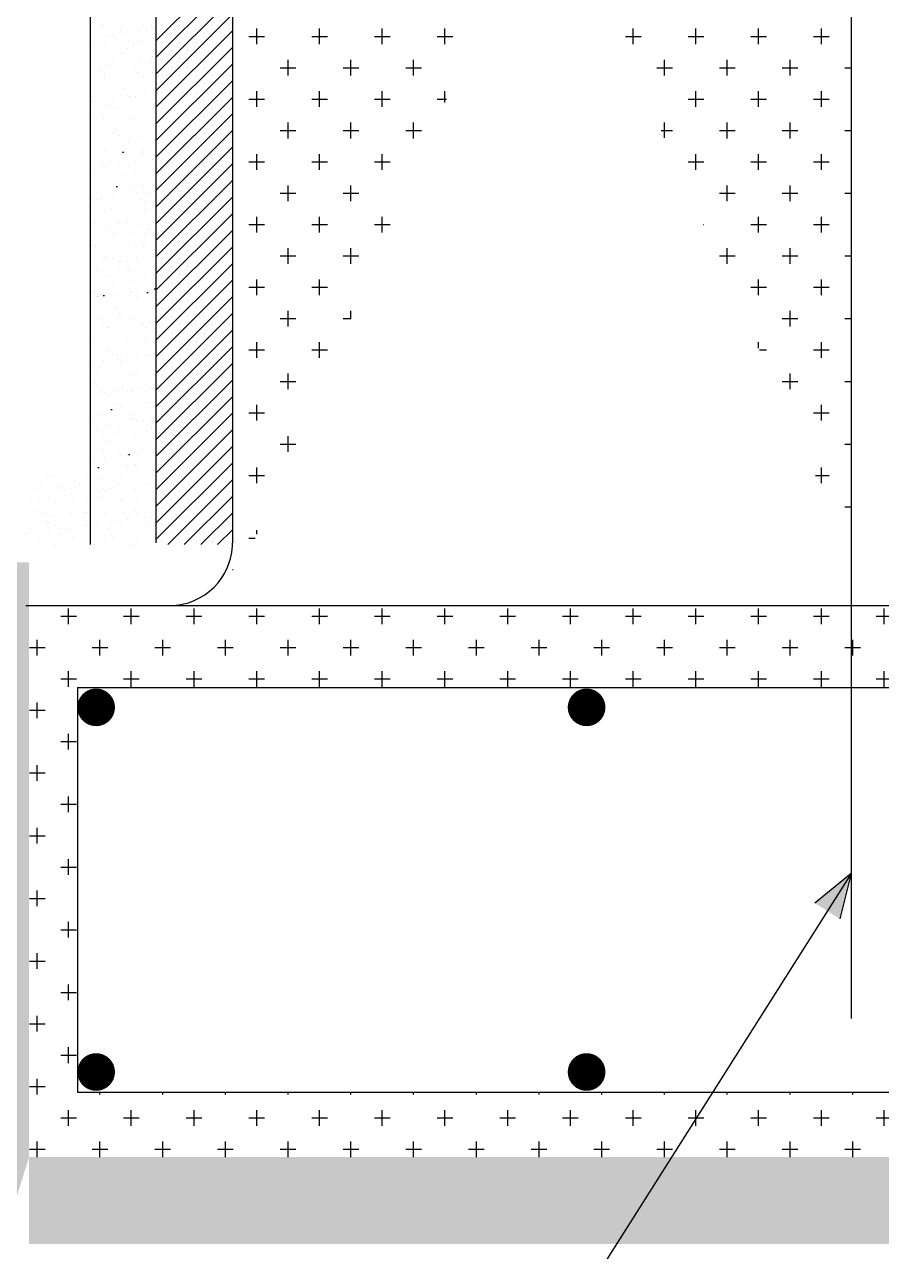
# Model space of a CAD drawing. Header units: millimetres. Extents: x -1928 to 11205, y 969 to 2843.
# Drawn here: x -1870.3 to -1759, y 1765 to 1924.4 of the extents above; entities that cross this region are included whole.
import ezdxf

# ---------------------------------------------------------------- set-up
doc = ezdxf.new("R2010")
doc.units = ezdxf.units.MM
doc.linetypes.add('DASHED', pattern=[19.05, 12.7, -6.35])
doc.linetypes.add('SOLID_LINE', pattern=[0])
for name, color, linetype in [('AHAT', 3, 'Continuous'), ('KIRMIM', 1, 'Continuous'), ('MIMARI', 2, 'SOLID_LINE')]:
    doc.layers.add(name, color=color, linetype=linetype)

msp = doc.modelspace()

# ---------------------------------------------------------------- hatches: boundary and pattern name
at = {"layer": 'AHAT', "linetype": 'Continuous'}
h = msp.add_hatch(dxfattribs=at)
h.set_pattern_fill('AR-SAND,_I', color=256, scale=8.148699, style=2)
h.set_pattern_definition([(37.5, (-8335.64, -735.584), (-0.513314, 15.701106), [0, -12.386022, 0, -13.852788, 0, -13.241635]), (7.5, (-8335.64, -735.584), (14.42138, 22.99682), [0, -6.681933, 0, -11.163717, 0, -4.278067]), (327.5, (-8345.663, -735.584), (25.376204, 0.046114), [0, -4.07435, 0, -14.667658, 0, -19.149442]), (317.5, (-8345.663, -735.584), (24.49602, 7.151914), [0, -2.037175, 0, -9.615464, 0, -11.000743])])
edge = h.paths.add_edge_path()
edge.add_line((-1861.74, 1856.87), (-1853.21, 1856.87))
edge.add_line((-1870.09, 1866.61), (-1870.09, 1856.87))
edge.add_line((-1870.09, 1866.61), (-1861.74, 1866.61))
edge.add_line((-1861.74, 2041.51), (-1853.21, 2041.51))
edge.add_line((-1870.09, 1856.87), (-1861.74, 1856.87))
edge.add_line((-1861.74, 2041.51), (-1861.74, 1856.87))
edge.add_line((-1853.21, 2041.51), (-1853.21, 1857.09))
at = {"layer": 'KIRMIM', "linetype": 'Continuous'}
h = msp.add_hatch(dxfattribs=at)
h.set_pattern_fill('CROSS,_I', color=256, scale=16.297397, style=2)
h.set_pattern_definition([(0, (-8335.64, -741.7406), (4.0743493, 4.0743493), [2.0371747, -6.111524]), (90, (-8334.6213, -742.759), (-4.0743493, 4.0743493), [2.0371747, -6.111524])])
edge = h.paths.add_edge_path()
edge.add_line((-1762.9, 2035.36), (-1762.9, 1855.47))
edge.add_line((-1843.27, 2035.36), (-1843.27, 1850.94))
h = msp.add_hatch(dxfattribs=at)
h.set_pattern_fill('AR-CONC,_I', color=256, scale=1.62974, style=2)
h.set_pattern_definition([(50, (-8335.64, -760.245), (11.689474, -1.022696), [1.222305, -13.445353]), (355, (-8335.64, -760.245), (-2.261286, 12.258774), [0.977844, -10.756282]), (100.4514, (-8334.666, -760.33), (9.428197, 11.23607), [1.0388, -11.426792]), (46.1842, (-8335.64, -756.985), (17.39325, -2.69753), [1.833457, -20.16803]), (96.6356, (-8334.19, -757.21), (15.23257, 15.875586), [1.5582, -17.140185]), (351.1842, (-8335.64, -756.985), (15.232557, 15.8756), [1.466766, -16.134423]), (21, (-8334.01, -757.8), (9.728031, -6.56164), [1.222305, -13.445353]), (326, (-8334.01, -757.8), (3.965407, 11.818058), [0.977844, -10.756282]), (71.4514, (-8333.2, -758.347), (13.693442, 5.256408), [1.0388, -11.426792]), (37.5, (-8335.64, -760.2446), (0.198174, 5.4253034), [0, -10.625903, 0, -10.919256, 0, -10.7970257]), (7.5, (-8335.64, -760.2446), (4.2873488, 6.4278844), [0, -6.225606, 0, -10.381442, 0, -4.115093]), (327.5, (-8339.274, -760.2446), (8.6999163, -0.3675857), [0, -4.074349, 0, -12.71197, 0, -16.867806]), (317.5, (-8340.904, -760.2446), (9.504417, 1.631451), [0, -5.296654, 0, -8.442052, 0, -11.978587])])
edge = h.paths.add_edge_path()
edge.add_line((-1869.69, 1766), (-1913.41, 1766))
edge.add_line((-1913.41, 1766), (-1913.41, 1854.55))
edge.add_line((-1913.41, 1854.55), (-1869.69, 1854.55))
edge.add_line((-1869.69, 1854.55), (-1869.69, 1777.27))
edge.add_line((-1873.19, 1766), (-1591.57, 1766))
edge.add_line((-1591.57, 1766), (-1591.57, 1777.27))
edge.add_line((-1591.57, 1777.27), (-1869.69, 1777.27))
h = msp.add_hatch(dxfattribs=at)
h.set_pattern_fill('CROSS,_I', color=256, scale=16.297397, style=2)
h.set_pattern_definition([(0, (-8335.64, -735.5835), (4.0743493, 4.0743493), [2.0371747, -6.111524]), (90, (-8334.6213, -736.602), (-4.0743493, 4.0743493), [2.0371747, -6.111524])])
h.paths.add_polyline_path([(-1870.09, 1848.95), (-1590.93, 1848.95), (-1590.93, 1777.16), (-1870.09, 1777.16)])
edge = h.paths.add_edge_path()
edge.add_line((-1863.4, 1838.31), (-1590.44, 1838.31))
edge.add_line((-1863.4, 1838.31), (-1863.4, 1785.73))
edge.add_line((-1863.4, 1785.73), (-1590.44, 1785.73))
at = {"layer": 'MIMARI', "linetype": 'Continuous'}
msp.add_hatch(color=256, dxfattribs=at).paths.add_polyline_path([(-1764.36, 1808.22), (-1767.61, 1810.28), (-1762.9, 1814.13)])

# ---------------------------------------------------------------- linework, layer by layer
at = {"layer": 'AHAT', "linetype": 'Continuous'}
for p, q in [((-1762.9, 1994.07), (-1762.9, 1795.26)), ((-1863.4, 1838.31), (-1863.4, 1785.73)), ((-1863.4, 1838.31), (-1590.44, 1838.31)), ((-1863.4, 1785.73), (-1590.44, 1785.73))]:
    msp.add_line(p, q, dxfattribs=at)
at = {"layer": 'AHAT', "linetype": 'Continuous', "const_width": 2.44}
for points in [[(-1862.2, 1835.71, 1), (-1859.75, 1835.71, 1)], [(-1798.49, 1835.71, 1), (-1796.04, 1835.71, 1)], [(-1862.2, 1788.33, -1), (-1859.75, 1788.33, -1)], [(-1798.49, 1788.33, -1), (-1796.04, 1788.33, -1)]]:
    msp.add_lwpolyline(points, format="xyb", close=True, dxfattribs=at)
at = {"layer": 'KIRMIM', "linetype": 'DASHED', "ltscale": 100}
for p, q in [((-1861.74, 2032.89), (-1861.74, 1856.87)), ((-1853.21, 2032.89), (-1853.21, 1857.09))]:
    msp.add_line(p, q, dxfattribs=at)
at = {"layer": 'MIMARI', "linetype": 'DASHED', "ltscale": 100}
for p, q in [((-1843.27, 2032.89), (-1843.27, 1857.09)), ((-1870.09, 1848.95), (-1590.93, 1848.95))]:
    msp.add_line(p, q, dxfattribs=at)
at = {"layer": 'MIMARI', "linetype": 'Continuous'}
for p, q in [((-1762.9, 2032.89), (-1762.9, 1861.63)), ((-1853.21, 1922.32), (-1843.27, 1932.26)), ((-1853.21, 1920.16), (-1843.27, 1930.1)), ((-1853.21, 1918), (-1843.27, 1927.94)), ((-1860.29, 1924.39), (-1860.29, 1924.39)), ((-1860.06, 1924.31), (-1860.06, 1924.31)), ((-1854.99, 1924.32), (-1854.99, 1924.32)), ((-1853.77, 1924.33), (-1853.77, 1924.33)), ((-1853.21, 1915.84), (-1843.27, 1925.77)), ((-1852.31, 1924.3), (-1852.31, 1924.3)), ((-1850.15, 1924.3), (-1850.15, 1924.3)), ((-1847.99, 1924.3), (-1847.99, 1924.3)), ((-1845.83, 1924.3), (-1845.83, 1924.3)), ((-1843.67, 1924.3), (-1843.67, 1924.3)), ((-1859.69, 1923), (-1859.69, 1923)), ((-1858.84, 1923.11), (-1858.84, 1923.11)), ((-1858.67, 1922.9), (-1858.67, 1922.9)), ((-1857.76, 1923.83), (-1857.76, 1923.83)), ((-1857.51, 1923.28), (-1857.51, 1923.28)), ((-1855.3, 1923.58), (-1855.3, 1923.58)), ((-1854.45, 1923.69), (-1854.45, 1923.69)), ((-1853.47, 1924.05), (-1853.47, 1924.05)), ((-1853.36, 1923.99), (-1853.36, 1923.99)), ((-1853.21, 1913.68), (-1843.27, 1923.61)), ((-1851.23, 1923.22), (-1851.23, 1923.22)), ((-1849.07, 1923.22), (-1849.07, 1923.22)), ((-1846.91, 1923.22), (-1846.91, 1923.22)), ((-1844.75, 1923.22), (-1844.75, 1923.22)), ((-1861.22, 1921.81), (-1861.22, 1921.81)), ((-1859.72, 1922.32), (-1859.72, 1922.32)), ((-1858.37, 1922.62), (-1858.37, 1922.62)), ((-1856.95, 1921.33), (-1856.95, 1921.33)), ((-1856.83, 1922.25), (-1856.83, 1922.25)), ((-1856.15, 1921.82), (-1856.15, 1921.82)), ((-1855.46, 1922.38), (-1855.46, 1922.38)), ((-1853.21, 1911.52), (-1843.27, 1921.45)), ((-1852.31, 1922.14), (-1852.31, 1922.14)), ((-1851.23, 1921.06), (-1851.23, 1921.06)), ((-1850.15, 1922.14), (-1850.15, 1922.14)), ((-1849.07, 1921.06), (-1849.07, 1921.06)), ((-1847.99, 1922.14), (-1847.99, 1922.14)), ((-1846.91, 1921.06), (-1846.91, 1921.06)), ((-1845.83, 1922.14), (-1845.83, 1922.14)), ((-1844.75, 1921.06), (-1844.75, 1921.06)), ((-1843.67, 1922.14), (-1843.67, 1922.14)), ((-1858.75, 1920.23), (-1858.75, 1920.23)), ((-1857.65, 1920.69), (-1857.65, 1920.69)), ((-1855.33, 1919.84), (-1855.33, 1919.84)), ((-1855.03, 1919.56), (-1855.03, 1919.56)), ((-1853.8, 1919.55), (-1853.8, 1919.55)), ((-1853.67, 1920.24), (-1853.67, 1920.24)), ((-1853.25, 1920.85), (-1853.25, 1920.85)), ((-1852.31, 1919.98), (-1852.31, 1919.98)), ((-1850.15, 1919.98), (-1850.15, 1919.98)), ((-1847.99, 1919.98), (-1847.99, 1919.98)), ((-1845.83, 1919.98), (-1845.83, 1919.98)), ((-1843.67, 1919.98), (-1843.67, 1919.98)), ((-1861.72, 1918.51), (-1861.72, 1918.51)), ((-1860.59, 1918.16), (-1860.59, 1918.16)), ((-1860.4, 1918.69), (-1860.4, 1918.69)), ((-1860.23, 1918.41), (-1860.23, 1918.41)), ((-1859.93, 1918.13), (-1859.93, 1918.13)), ((-1859.62, 1919.18), (-1859.62, 1919.18)), ((-1858.18, 1918.98), (-1858.18, 1918.98)), ((-1857.33, 1919.09), (-1857.33, 1919.09)), ((-1856.01, 1919.26), (-1856.01, 1919.26)), ((-1855.52, 1918.17), (-1855.52, 1918.17)), ((-1855.35, 1919.24), (-1855.35, 1919.24)), ((-1853.61, 1918.26), (-1853.61, 1918.26)), ((-1853.21, 1909.36), (-1843.27, 1919.29)), ((-1851.23, 1918.9), (-1851.23, 1918.9)), ((-1849.07, 1918.9), (-1849.07, 1918.9)), ((-1846.91, 1918.9), (-1846.91, 1918.9)), ((-1844.75, 1918.9), (-1844.75, 1918.9)), ((-1861.72, 1917.57), (-1861.72, 1917.57)), ((-1859.91, 1917.73), (-1859.91, 1917.73)), ((-1858.51, 1916.83), (-1858.51, 1916.83)), ((-1857.55, 1917.55), (-1857.55, 1917.55)), ((-1854.83, 1917.74), (-1854.83, 1917.74)), ((-1853.21, 1907.2), (-1843.27, 1917.13)), ((-1852.31, 1917.82), (-1852.31, 1917.82)), ((-1851.23, 1916.74), (-1851.23, 1916.74)), ((-1850.15, 1917.82), (-1850.15, 1917.82)), ((-1849.07, 1916.74), (-1849.07, 1916.74)), ((-1847.99, 1917.82), (-1847.99, 1917.82)), ((-1846.91, 1916.74), (-1846.91, 1916.74)), ((-1845.83, 1917.82), (-1845.83, 1917.82)), ((-1844.75, 1916.74), (-1844.75, 1916.74)), ((-1843.67, 1917.82), (-1843.67, 1917.82)), ((-1859.52, 1916.04), (-1859.52, 1916.04)), ((-1857.43, 1916.15), (-1857.43, 1916.15)), ((-1856.89, 1915.35), (-1856.89, 1915.35)), ((-1856.68, 1914.95), (-1856.68, 1914.95)), ((-1856.59, 1915.07), (-1856.59, 1915.07)), ((-1855.83, 1915.07), (-1855.83, 1915.07)), ((-1855.25, 1916.1), (-1855.25, 1916.1)), ((-1854.51, 1915.24), (-1854.51, 1915.24)), ((-1853.21, 1905.03), (-1843.27, 1914.97)), ((-1852.31, 1915.66), (-1852.31, 1915.66)), ((-1850.15, 1915.66), (-1850.15, 1915.66)), ((-1847.99, 1915.66), (-1847.99, 1915.66)), ((-1845.83, 1915.66), (-1845.83, 1915.66)), ((-1843.67, 1915.66), (-1843.67, 1915.66)), ((-1861.62, 1914.43), (-1861.62, 1914.43)), ((-1861.49, 1913.64), (-1861.49, 1913.64)), ((-1861.07, 1914.38), (-1861.07, 1914.38)), ((-1860.22, 1914.49), (-1860.22, 1914.49)), ((-1859.28, 1914.08), (-1859.28, 1914.08)), ((-1858.89, 1914.66), (-1858.89, 1914.66)), ((-1858.59, 1913.64), (-1858.59, 1913.64)), ((-1857.45, 1914.41), (-1857.45, 1914.41)), ((-1855.17, 1913.77), (-1855.17, 1913.77)), ((-1854.2, 1914.09), (-1854.2, 1914.09)), ((-1853.52, 1913.65), (-1853.52, 1913.65)), ((-1852.31, 1913.5), (-1852.31, 1913.5)), ((-1851.23, 1914.58), (-1851.23, 1914.58)), ((-1850.15, 1913.5), (-1850.15, 1913.5)), ((-1849.07, 1914.58), (-1849.07, 1914.58)), ((-1847.99, 1913.5), (-1847.99, 1913.5)), ((-1846.91, 1914.58), (-1846.91, 1914.58)), ((-1845.83, 1913.5), (-1845.83, 1913.5)), ((-1844.75, 1914.58), (-1844.75, 1914.58)), ((-1843.67, 1913.5), (-1843.67, 1913.5)), ((-1861.19, 1912.06), (-1861.19, 1912.06)), ((-1860.07, 1912.34), (-1860.07, 1912.34)), ((-1859.41, 1912.9), (-1859.41, 1912.9)), ((-1856.12, 1912.07), (-1856.12, 1912.07)), ((-1855.15, 1912.96), (-1855.15, 1912.96)), ((-1853.55, 1912.29), (-1853.55, 1912.29)), ((-1853.25, 1912.01), (-1853.25, 1912.01)), ((-1853.21, 1902.87), (-1843.27, 1912.81)), ((-1851.23, 1912.42), (-1851.23, 1912.42)), ((-1849.07, 1912.42), (-1849.07, 1912.42)), ((-1846.91, 1912.42), (-1846.91, 1912.42)), ((-1844.75, 1912.42), (-1844.75, 1912.42)), ((-1861.52, 1911.29), (-1861.52, 1911.29)), ((-1859.56, 1910.36), (-1859.56, 1910.36)), ((-1858.72, 1910.47), (-1858.72, 1910.47)), ((-1858.45, 1910.86), (-1858.45, 1910.86)), ((-1858.15, 1910.58), (-1858.15, 1910.58)), ((-1857.96, 1910), (-1857.96, 1910)), ((-1857.39, 1910.64), (-1857.39, 1910.64)), ((-1857.35, 1911.27), (-1857.35, 1911.27)), ((-1855.18, 1910.93), (-1855.18, 1910.93)), ((-1854.33, 1911.04), (-1854.33, 1911.04)), ((-1853.21, 1900.71), (-1843.27, 1910.65)), ((-1852.31, 1911.34), (-1852.31, 1911.34)), ((-1851.23, 1910.25), (-1851.23, 1910.25)), ((-1850.15, 1911.34), (-1850.15, 1911.34)), ((-1849.07, 1910.25), (-1849.07, 1910.25)), ((-1847.99, 1911.34), (-1847.99, 1911.34)), ((-1846.91, 1910.25), (-1846.91, 1910.25)), ((-1845.83, 1911.34), (-1845.83, 1911.34)), ((-1844.75, 1910.25), (-1844.75, 1910.25)), ((-1843.67, 1911.34), (-1843.67, 1911.34)), ((-1859.31, 1909.76), (-1859.31, 1909.76)), ((-1857.27, 1909.56), (-1857.27, 1909.56)), ((-1856.73, 1909.28), (-1856.73, 1909.28)), ((-1855.05, 1909.82), (-1855.05, 1909.82)), ((-1853.21, 1898.55), (-1843.27, 1908.49)), ((-1852.31, 1909.17), (-1852.31, 1909.17)), ((-1850.15, 1909.17), (-1850.15, 1909.17)), ((-1847.99, 1909.17), (-1847.99, 1909.17)), ((-1845.83, 1909.17), (-1845.83, 1909.17)), ((-1843.67, 1909.17), (-1843.67, 1909.17)), ((-1861.63, 1907.85), (-1861.63, 1907.85)), ((-1861.41, 1908.15), (-1861.41, 1908.15)), ((-1859.88, 1907.98), (-1859.88, 1907.98)), ((-1857.24, 1908.13), (-1857.24, 1908.13)), ((-1855.11, 1907.8), (-1855.11, 1907.8)), ((-1854.81, 1907.52), (-1854.81, 1907.52)), ((-1854.8, 1907.99), (-1854.8, 1907.99)), ((-1853.68, 1906.91), (-1853.68, 1906.91)), ((-1852.31, 1907.01), (-1852.31, 1907.01)), ((-1851.23, 1908.09), (-1851.23, 1908.09)), ((-1850.15, 1907.01), (-1850.15, 1907.01)), ((-1849.07, 1908.09), (-1849.07, 1908.09)), ((-1847.99, 1907.01), (-1847.99, 1907.01)), ((-1846.91, 1908.09), (-1846.91, 1908.09)), ((-1845.83, 1907.01), (-1845.83, 1907.01)), ((-1844.75, 1908.09), (-1844.75, 1908.09)), ((-1843.67, 1907.01), (-1843.67, 1907.01)), ((-1861.72, 1905.91), (-1861.72, 1905.91)), ((-1861.6, 1905.87), (-1861.6, 1905.87)), ((-1861.03, 1905.47), (-1861.03, 1905.47)), ((-1860.28, 1906.04), (-1860.28, 1906.04)), ((-1860.01, 1906.36), (-1860.01, 1906.36)), ((-1859.71, 1906.09), (-1859.71, 1906.09)), ((-1859.21, 1906.62), (-1859.21, 1906.62)), ((-1858.06, 1906.33), (-1858.06, 1906.33)), ((-1857.21, 1906.45), (-1857.21, 1906.45)), ((-1856.65, 1905.92), (-1856.65, 1905.92)), ((-1855.96, 1905.48), (-1855.96, 1905.48)), ((-1855.89, 1906.62), (-1855.89, 1906.62)), ((-1854.94, 1906.68), (-1854.94, 1906.68)), ((-1853.39, 1906.22), (-1853.39, 1906.22)), ((-1853.21, 1896.39), (-1843.27, 1906.33)), ((-1851.23, 1905.93), (-1851.23, 1905.93)), ((-1849.07, 1905.93), (-1849.07, 1905.93)), ((-1846.91, 1905.93), (-1846.91, 1905.93)), ((-1844.75, 1905.93), (-1844.75, 1905.93)), ((-1861.31, 1905.01), (-1861.31, 1905.01)), ((-1858.56, 1903.9), (-1858.56, 1903.9)), ((-1858.29, 1904.79), (-1858.29, 1904.79)), ((-1857.14, 1904.99), (-1857.14, 1904.99)), ((-1854.84, 1903.54), (-1854.84, 1903.54)), ((-1853.48, 1903.91), (-1853.48, 1903.91)), ((-1853.21, 1894.23), (-1843.27, 1904.17)), ((-1852.31, 1904.85), (-1852.31, 1904.85)), ((-1851.23, 1903.77), (-1851.23, 1903.77)), ((-1850.15, 1904.85), (-1850.15, 1904.85)), ((-1849.07, 1903.77), (-1849.07, 1903.77)), ((-1847.99, 1904.85), (-1847.99, 1904.85)), ((-1846.91, 1903.77), (-1846.91, 1903.77)), ((-1845.83, 1904.85), (-1845.83, 1904.85)), ((-1844.75, 1903.77), (-1844.75, 1903.77)), ((-1843.67, 1904.85), (-1843.67, 1904.85)), ((-1859.11, 1903.48), (-1859.11, 1903.48)), ((-1858.77, 1902.02), (-1858.77, 1902.02)), ((-1856.67, 1903.3), (-1856.67, 1903.3)), ((-1856.56, 1902.31), (-1856.56, 1902.31)), ((-1856.37, 1903.03), (-1856.37, 1903.03)), ((-1855.71, 1902.42), (-1855.71, 1902.42)), ((-1854.39, 1902.6), (-1854.39, 1902.6)), ((-1853.21, 1892.07), (-1843.27, 1902.01)), ((-1852.31, 1902.69), (-1852.31, 1902.69)), ((-1850.15, 1902.69), (-1850.15, 1902.69)), ((-1847.99, 1902.69), (-1847.99, 1902.69)), ((-1845.83, 1902.69), (-1845.83, 1902.69)), ((-1843.67, 1902.69), (-1843.67, 1902.69)), ((-1861.56, 1901.87), (-1861.56, 1901.87)), ((-1861.26, 1901.6), (-1861.26, 1901.6)), ((-1861.21, 1901.87), (-1861.21, 1901.87)), ((-1860.95, 1901.73), (-1860.95, 1901.73)), ((-1860.4, 1901.83), (-1860.4, 1901.83)), ((-1860.1, 1901.85), (-1860.1, 1901.85)), ((-1859.72, 1901.39), (-1859.72, 1901.39)), ((-1859, 1900.34), (-1859, 1900.34)), ((-1857.04, 1901.85), (-1857.04, 1901.85)), ((-1855.33, 1901.84), (-1855.33, 1901.84)), ((-1854.95, 1901.73), (-1854.95, 1901.73)), ((-1854.74, 1900.4), (-1854.74, 1900.4)), ((-1854.64, 1901.4), (-1854.64, 1901.4)), ((-1852.31, 1900.53), (-1852.31, 1900.53)), ((-1851.23, 1901.61), (-1851.23, 1901.61)), ((-1850.15, 1900.53), (-1850.15, 1900.53)), ((-1849.07, 1901.61), (-1849.07, 1901.61)), ((-1847.99, 1900.53), (-1847.99, 1900.53)), ((-1846.91, 1901.61), (-1846.91, 1901.61)), ((-1845.83, 1900.53), (-1845.83, 1900.53)), ((-1844.75, 1901.61), (-1844.75, 1901.61)), ((-1843.67, 1900.53), (-1843.67, 1900.53)), ((-1861.11, 1898.73), (-1861.11, 1898.73)), ((-1859.85, 1900.3), (-1859.85, 1900.3)), ((-1858.22, 1898.81), (-1858.22, 1898.81)), ((-1857.24, 1899.82), (-1857.24, 1899.82)), ((-1853.33, 1900.24), (-1853.33, 1900.24)), ((-1853.21, 1889.91), (-1843.27, 1899.85)), ((-1851.23, 1899.45), (-1851.23, 1899.45)), ((-1849.07, 1899.45), (-1849.07, 1899.45)), ((-1846.91, 1899.45), (-1846.91, 1899.45)), ((-1844.75, 1899.45), (-1844.75, 1899.45)), ((-1861.66, 1897.42), (-1861.66, 1897.42)), ((-1859.44, 1897.71), (-1859.44, 1897.71)), ((-1859.09, 1897.75), (-1859.09, 1897.75)), ((-1858.9, 1897.2), (-1858.9, 1897.2)), ((-1858.6, 1897.82), (-1858.6, 1897.82)), ((-1858.4, 1897.31), (-1858.4, 1897.31)), ((-1857.92, 1898.54), (-1857.92, 1898.54)), ((-1857.27, 1898), (-1857.27, 1898)), ((-1856.94, 1898.71), (-1856.94, 1898.71)), ((-1856.51, 1897.24), (-1856.51, 1897.24)), ((-1855.06, 1898.29), (-1855.06, 1898.29)), ((-1854.64, 1897.26), (-1854.64, 1897.26)), ((-1854.21, 1898.4), (-1854.21, 1898.4)), ((-1854.01, 1897.76), (-1854.01, 1897.76)), ((-1853.33, 1897.32), (-1853.33, 1897.32)), ((-1853.21, 1887.75), (-1843.27, 1897.68)), ((-1852.31, 1898.37), (-1852.31, 1898.37)), ((-1851.23, 1897.29), (-1851.23, 1897.29)), ((-1850.15, 1898.37), (-1850.15, 1898.37)), ((-1849.07, 1897.29), (-1849.07, 1897.29)), ((-1847.99, 1898.37), (-1847.99, 1898.37)), ((-1846.91, 1897.29), (-1846.91, 1897.29)), ((-1845.83, 1898.37), (-1845.83, 1898.37)), ((-1844.75, 1897.29), (-1844.75, 1897.29)), ((-1843.67, 1898.37), (-1843.67, 1898.37)), ((-1861.41, 1895.81), (-1861.41, 1895.81)), ((-1861, 1895.73), (-1861, 1895.73)), ((-1861, 1895.59), (-1861, 1895.59)), ((-1856.83, 1895.57), (-1856.83, 1895.57)), ((-1855.93, 1895.74), (-1855.93, 1895.74)), ((-1854.88, 1895.75), (-1854.88, 1895.75)), ((-1852.31, 1896.21), (-1852.31, 1896.21)), ((-1850.15, 1896.21), (-1850.15, 1896.21)), ((-1847.99, 1896.21), (-1847.99, 1896.21)), ((-1845.83, 1896.21), (-1845.83, 1896.21)), ((-1843.67, 1896.21), (-1843.67, 1896.21)), ((-1859.78, 1894.32), (-1859.78, 1894.32)), ((-1859.48, 1894.05), (-1859.48, 1894.05)), ((-1858.8, 1894.06), (-1858.8, 1894.06)), ((-1855.77, 1893.98), (-1855.77, 1893.98)), ((-1854.58, 1895.48), (-1854.58, 1895.48)), ((-1854.53, 1894.11), (-1854.53, 1894.11)), ((-1853.55, 1894.27), (-1853.55, 1894.27)), ((-1853.21, 1885.59), (-1843.27, 1895.52)), ((-1852.31, 1894.05), (-1852.31, 1894.05)), ((-1851.23, 1895.13), (-1851.23, 1895.13)), ((-1850.15, 1894.05), (-1850.15, 1894.05)), ((-1849.07, 1895.13), (-1849.07, 1895.13)), ((-1847.99, 1894.05), (-1847.99, 1894.05)), ((-1846.91, 1895.13), (-1846.91, 1895.13)), ((-1845.83, 1894.05), (-1845.83, 1894.05)), ((-1844.75, 1895.13), (-1844.75, 1895.13)), ((-1843.67, 1894.05), (-1843.67, 1894.05)), ((-1861.48, 1893.22), (-1861.48, 1893.22)), ((-1860.9, 1892.45), (-1860.9, 1892.45)), ((-1860.15, 1893.4), (-1860.15, 1893.4)), ((-1858.06, 1892.75), (-1858.06, 1892.75)), ((-1857.94, 1893.69), (-1857.94, 1893.69)), ((-1857.77, 1893.67), (-1857.77, 1893.67)), ((-1857.09, 1893.8), (-1857.09, 1893.8)), ((-1857.08, 1893.23), (-1857.08, 1893.23)), ((-1856.73, 1892.43), (-1856.73, 1892.43)), ((-1853.21, 1883.43), (-1843.27, 1893.36)), ((-1851.23, 1892.97), (-1851.23, 1892.97)), ((-1849.07, 1892.97), (-1849.07, 1892.97)), ((-1846.91, 1892.97), (-1846.91, 1892.97)), ((-1844.75, 1892.97), (-1844.75, 1892.97)), ((-1859.69, 1891.65), (-1859.69, 1891.65)), ((-1858.7, 1890.92), (-1858.7, 1890.92)), ((-1856.44, 1891.26), (-1856.44, 1891.26)), ((-1856.14, 1890.99), (-1856.14, 1890.99)), ((-1854.61, 1891.65), (-1854.61, 1891.65)), ((-1854.43, 1890.97), (-1854.43, 1890.97)), ((-1853.21, 1881.27), (-1843.27, 1891.2)), ((-1852.31, 1891.89), (-1852.31, 1891.89)), ((-1851.23, 1890.81), (-1851.23, 1890.81)), ((-1850.15, 1891.89), (-1850.15, 1891.89)), ((-1849.07, 1890.81), (-1849.07, 1890.81)), ((-1847.99, 1891.89), (-1847.99, 1891.89)), ((-1846.91, 1890.81), (-1846.91, 1890.81)), ((-1845.83, 1891.89), (-1845.83, 1891.89)), ((-1844.75, 1890.81), (-1844.75, 1890.81)), ((-1843.67, 1891.89), (-1843.67, 1891.89)), ((-1861.53, 1889.58), (-1861.53, 1889.58)), ((-1861.34, 1889.83), (-1861.34, 1889.83)), ((-1861.04, 1889.55), (-1861.04, 1889.55)), ((-1860.8, 1889.31), (-1860.8, 1889.31)), ((-1859.98, 1889.2), (-1859.98, 1889.2)), ((-1858.65, 1889.38), (-1858.65, 1889.38)), ((-1856.63, 1889.29), (-1856.63, 1889.29)), ((-1856.46, 1889.59), (-1856.46, 1889.59)), ((-1856.44, 1889.67), (-1856.44, 1889.67)), ((-1855.59, 1889.78), (-1855.59, 1889.78)), ((-1854.72, 1889.69), (-1854.72, 1889.69)), ((-1854.27, 1889.96), (-1854.27, 1889.96)), ((-1852.31, 1889.73), (-1852.31, 1889.73)), ((-1850.15, 1889.73), (-1850.15, 1889.73)), ((-1847.99, 1889.73), (-1847.99, 1889.73)), ((-1845.83, 1889.73), (-1845.83, 1889.73)), ((-1843.67, 1889.73), (-1843.67, 1889.73)), ((-1860.84, 1889.14), (-1860.84, 1889.14)), ((-1860.83, 1889.09), (-1860.83, 1889.09)), ((-1859.62, 1888.26), (-1859.62, 1888.26)), ((-1858.59, 1887.78), (-1858.59, 1887.78)), ((-1855.77, 1889.15), (-1855.77, 1889.15)), ((-1854.33, 1887.83), (-1854.33, 1887.83)), ((-1853.29, 1887.57), (-1853.29, 1887.57)), ((-1853.21, 1879.11), (-1843.27, 1889.04)), ((-1852.31, 1887.57), (-1852.31, 1887.57)), ((-1851.23, 1888.65), (-1851.23, 1888.65)), ((-1850.15, 1887.57), (-1850.15, 1887.57)), ((-1849.07, 1888.65), (-1849.07, 1888.65)), ((-1847.99, 1887.57), (-1847.99, 1887.57)), ((-1846.91, 1888.65), (-1846.91, 1888.65)), ((-1845.83, 1887.57), (-1845.83, 1887.57)), ((-1844.75, 1888.65), (-1844.75, 1888.65)), ((-1843.67, 1887.57), (-1843.67, 1887.57)), ((-1860.69, 1886.17), (-1860.69, 1886.17)), ((-1858.37, 1887.56), (-1858.37, 1887.56)), ((-1858, 1886.77), (-1858, 1886.77)), ((-1857.7, 1886.49), (-1857.7, 1886.49)), ((-1856.53, 1886.15), (-1856.53, 1886.15)), ((-1853.21, 1876.94), (-1843.27, 1886.88)), ((-1851.23, 1886.49), (-1851.23, 1886.49)), ((-1849.07, 1886.49), (-1849.07, 1886.49)), ((-1846.91, 1886.49), (-1846.91, 1886.49)), ((-1844.75, 1886.49), (-1844.75, 1886.49)), ((-1861.54, 1884.78), (-1861.54, 1884.78)), ((-1860.21, 1885.5), (-1860.21, 1885.5)), ((-1859.53, 1885.06), (-1859.53, 1885.06)), ((-1859.32, 1885.07), (-1859.32, 1885.07)), ((-1858.49, 1884.64), (-1858.49, 1884.64)), ((-1858.47, 1885.18), (-1858.47, 1885.18)), ((-1857.15, 1885.36), (-1857.15, 1885.36)), ((-1856.28, 1885.19), (-1856.28, 1885.19)), ((-1855.14, 1885.51), (-1855.14, 1885.51)), ((-1854.94, 1885.65), (-1854.94, 1885.65)), ((-1854.45, 1885.07), (-1854.45, 1885.07)), ((-1854.22, 1884.69), (-1854.22, 1884.69)), ((-1854.09, 1885.76), (-1854.09, 1885.76)), ((-1853.21, 1874.78), (-1843.27, 1884.72)), ((-1852.31, 1885.41), (-1852.31, 1885.41)), ((-1850.15, 1885.41), (-1850.15, 1885.41)), ((-1847.99, 1885.41), (-1847.99, 1885.41)), ((-1845.83, 1885.41), (-1845.83, 1885.41)), ((-1843.67, 1885.41), (-1843.67, 1885.41)), ((-1861.18, 1883.76), (-1861.18, 1883.76)), ((-1860.59, 1883.03), (-1860.59, 1883.03)), ((-1857.05, 1883.48), (-1857.05, 1883.48)), ((-1856.42, 1883.01), (-1856.42, 1883.01)), ((-1854.66, 1883.71), (-1854.66, 1883.71)), ((-1854.36, 1883.43), (-1854.36, 1883.43)), ((-1852.31, 1883.25), (-1852.31, 1883.25)), ((-1851.23, 1884.33), (-1851.23, 1884.33)), ((-1850.15, 1883.25), (-1850.15, 1883.25)), ((-1849.07, 1884.33), (-1849.07, 1884.33)), ((-1847.99, 1883.25), (-1847.99, 1883.25)), ((-1846.91, 1884.33), (-1846.91, 1884.33)), ((-1845.83, 1883.25), (-1845.83, 1883.25)), ((-1844.75, 1884.33), (-1844.75, 1884.33)), ((-1843.67, 1883.25), (-1843.67, 1883.25)), ((-1859.56, 1882.28), (-1859.56, 1882.28)), ((-1859.26, 1882), (-1859.26, 1882)), ((-1858.9, 1881.42), (-1858.9, 1881.42)), ((-1858.39, 1881.5), (-1858.39, 1881.5)), ((-1855.65, 1881.33), (-1855.65, 1881.33)), ((-1854.12, 1881.55), (-1854.12, 1881.55)), ((-1853.82, 1881.43), (-1853.82, 1881.43)), ((-1853.43, 1881.63), (-1853.43, 1881.63)), ((-1853.21, 1872.62), (-1843.27, 1882.56)), ((-1851.23, 1882.17), (-1851.23, 1882.17)), ((-1849.07, 1882.17), (-1849.07, 1882.17)), ((-1846.91, 1882.17), (-1846.91, 1882.17)), ((-1844.75, 1882.17), (-1844.75, 1882.17)), ((-1861.36, 1880.58), (-1861.36, 1880.58)), ((-1860.49, 1879.89), (-1860.49, 1879.89)), ((-1860.03, 1880.76), (-1860.03, 1880.76)), ((-1858.21, 1880.98), (-1858.21, 1880.98)), ((-1857.84, 1880.7), (-1857.84, 1880.7)), ((-1857.82, 1881.05), (-1857.82, 1881.05)), ((-1856.97, 1881.16), (-1856.97, 1881.16)), ((-1856.32, 1879.87), (-1856.32, 1879.87)), ((-1853.21, 1870.46), (-1843.27, 1880.4)), ((-1852.31, 1881.08), (-1852.31, 1881.08)), ((-1851.23, 1880), (-1851.23, 1880)), ((-1850.15, 1881.08), (-1850.15, 1881.08)), ((-1849.07, 1880), (-1849.07, 1880)), ((-1847.99, 1881.08), (-1847.99, 1881.08)), ((-1846.91, 1880), (-1846.91, 1880)), ((-1845.83, 1881.08), (-1845.83, 1881.08)), ((-1844.75, 1880), (-1844.75, 1880)), ((-1843.67, 1881.08), (-1843.67, 1881.08)), ((-1860.81, 1879.39), (-1860.81, 1879.39)), ((-1858.29, 1878.36), (-1858.29, 1878.36)), ((-1856.22, 1879.22), (-1856.22, 1879.22)), ((-1855.92, 1878.94), (-1855.92, 1878.94)), ((-1855.74, 1879.4), (-1855.74, 1879.4)), ((-1854.02, 1878.41), (-1854.02, 1878.41)), ((-1853.21, 1868.3), (-1843.27, 1878.24)), ((-1852.31, 1878.92), (-1852.31, 1878.92)), ((-1850.15, 1878.92), (-1850.15, 1878.92)), ((-1847.99, 1878.92), (-1847.99, 1878.92)), ((-1845.83, 1878.92), (-1845.83, 1878.92)), ((-1843.67, 1878.92), (-1843.67, 1878.92)), ((-1861.12, 1877.79), (-1861.12, 1877.79)), ((-1860.82, 1877.51), (-1860.82, 1877.51)), ((-1860.7, 1876.45), (-1860.7, 1876.45)), ((-1860.39, 1876.75), (-1860.39, 1876.75)), ((-1859.86, 1876.56), (-1859.86, 1876.56)), ((-1858.53, 1876.73), (-1858.53, 1876.73)), ((-1857.58, 1877.33), (-1857.58, 1877.33)), ((-1856.89, 1876.9), (-1856.89, 1876.9)), ((-1856.32, 1877.03), (-1856.32, 1877.03)), ((-1856.22, 1876.73), (-1856.22, 1876.73)), ((-1855.47, 1877.14), (-1855.47, 1877.14)), ((-1854.5, 1877.64), (-1854.5, 1877.64)), ((-1854.14, 1877.31), (-1854.14, 1877.31)), ((-1852.31, 1876.76), (-1852.31, 1876.76)), ((-1851.23, 1877.84), (-1851.23, 1877.84)), ((-1850.15, 1876.76), (-1850.15, 1876.76)), ((-1849.07, 1877.84), (-1849.07, 1877.84)), ((-1847.99, 1876.76), (-1847.99, 1876.76)), ((-1846.91, 1877.84), (-1846.91, 1877.84)), ((-1845.83, 1876.76), (-1845.83, 1876.76)), ((-1844.75, 1877.84), (-1844.75, 1877.84)), ((-1843.67, 1876.76), (-1843.67, 1876.76)), ((-1859.5, 1875.31), (-1859.5, 1875.31)), ((-1859.4, 1876.21), (-1859.4, 1876.21)), ((-1858.18, 1875.22), (-1858.18, 1875.22)), ((-1854.42, 1875.32), (-1854.42, 1875.32)), ((-1853.92, 1875.27), (-1853.92, 1875.27)), ((-1853.21, 1866.14), (-1843.27, 1876.08)), ((-1851.23, 1875.68), (-1851.23, 1875.68)), ((-1849.07, 1875.68), (-1849.07, 1875.68)), ((-1846.91, 1875.68), (-1846.91, 1875.68)), ((-1844.75, 1875.68), (-1844.75, 1875.68)), ((-1861.34, 1873.24), (-1861.34, 1873.24)), ((-1860.28, 1873.61), (-1860.28, 1873.61)), ((-1857.78, 1874.73), (-1857.78, 1874.73)), ((-1857.48, 1874.45), (-1857.48, 1874.45)), ((-1856.27, 1873.25), (-1856.27, 1873.25)), ((-1856.11, 1873.59), (-1856.11, 1873.59)), ((-1853.21, 1863.98), (-1843.27, 1873.92)), ((-1852.31, 1874.6), (-1852.31, 1874.6)), ((-1851.23, 1873.52), (-1851.23, 1873.52)), ((-1850.15, 1874.6), (-1850.15, 1874.6)), ((-1849.07, 1873.52), (-1849.07, 1873.52)), ((-1847.99, 1874.6), (-1847.99, 1874.6)), ((-1846.91, 1873.52), (-1846.91, 1873.52)), ((-1845.83, 1874.6), (-1845.83, 1874.6)), ((-1844.75, 1873.52), (-1844.75, 1873.52)), ((-1843.67, 1874.6), (-1843.67, 1874.6)), ((-1861.42, 1872.14), (-1861.42, 1872.14)), ((-1860.96, 1871.72), (-1860.96, 1871.72)), ((-1860.65, 1872.81), (-1860.65, 1872.81)), ((-1859.2, 1872.43), (-1859.2, 1872.43)), ((-1858.35, 1872.54), (-1858.35, 1872.54)), ((-1858.08, 1872.08), (-1858.08, 1872.08)), ((-1857.03, 1872.71), (-1857.03, 1872.71)), ((-1856.06, 1873.15), (-1856.06, 1873.15)), ((-1855.58, 1872.82), (-1855.58, 1872.82)), ((-1854.82, 1873), (-1854.82, 1873)), ((-1854.44, 1871.67), (-1854.44, 1871.67)), ((-1853.97, 1873.12), (-1853.97, 1873.12)), ((-1853.81, 1872.13), (-1853.81, 1872.13)), ((-1853.21, 1861.82), (-1843.27, 1871.76)), ((-1852.31, 1872.44), (-1852.31, 1872.44)), ((-1850.15, 1872.44), (-1850.15, 1872.44)), ((-1847.99, 1872.44), (-1847.99, 1872.44)), ((-1845.83, 1872.44), (-1845.83, 1872.44)), ((-1843.67, 1872.44), (-1843.67, 1872.44)), ((-1860.18, 1870.47), (-1860.18, 1870.47)), ((-1859.34, 1870.23), (-1859.34, 1870.23)), ((-1858.18, 1871.23), (-1858.18, 1871.23)), ((-1856.01, 1870.45), (-1856.01, 1870.45)), ((-1854.14, 1871.39), (-1854.14, 1871.39)), ((-1852.31, 1870.28), (-1852.31, 1870.28)), ((-1851.23, 1871.36), (-1851.23, 1871.36)), ((-1850.15, 1870.28), (-1850.15, 1870.28)), ((-1849.07, 1871.36), (-1849.07, 1871.36)), ((-1847.99, 1870.28), (-1847.99, 1870.28)), ((-1846.91, 1871.36), (-1846.91, 1871.36)), ((-1845.83, 1870.28), (-1845.83, 1870.28)), ((-1844.75, 1871.36), (-1844.75, 1871.36)), ((-1843.67, 1870.28), (-1843.67, 1870.28)), ((-1860.02, 1869.16), (-1860.02, 1869.16)), ((-1859.34, 1868.73), (-1859.34, 1868.73)), ((-1859.04, 1869.96), (-1859.04, 1869.96)), ((-1857.98, 1868.94), (-1857.98, 1868.94)), ((-1857.62, 1868.66), (-1857.62, 1868.66)), ((-1856.85, 1868.52), (-1856.85, 1868.52)), ((-1855.53, 1868.69), (-1855.53, 1868.69)), ((-1854.95, 1869.17), (-1854.95, 1869.17)), ((-1854.26, 1868.74), (-1854.26, 1868.74)), ((-1853.71, 1868.99), (-1853.71, 1868.99)), ((-1853.31, 1868.98), (-1853.31, 1868.98)), ((-1853.21, 1859.66), (-1843.27, 1869.59)), ((-1851.23, 1869.2), (-1851.23, 1869.2)), ((-1849.07, 1869.2), (-1849.07, 1869.2)), ((-1846.91, 1869.2), (-1846.91, 1869.2)), ((-1844.75, 1869.2), (-1844.75, 1869.2)), ((-1861.24, 1867.94), (-1861.24, 1867.94)), ((-1860.08, 1867.33), (-1860.08, 1867.33)), ((-1859.91, 1868.11), (-1859.91, 1868.11)), ((-1857.7, 1868.4), (-1857.7, 1868.4)), ((-1856.86, 1867.15), (-1856.86, 1867.15)), ((-1856, 1867.17), (-1856, 1867.17)), ((-1855.91, 1867.31), (-1855.91, 1867.31)), ((-1855.7, 1866.9), (-1855.7, 1866.9)), ((-1853.21, 1857.5), (-1843.27, 1867.43)), ((-1852.31, 1868.12), (-1852.31, 1868.12)), ((-1851.23, 1867.04), (-1851.23, 1867.04)), ((-1850.15, 1868.12), (-1850.15, 1868.12)), ((-1849.07, 1867.04), (-1849.07, 1867.04)), ((-1847.99, 1868.12), (-1847.99, 1868.12)), ((-1846.91, 1867.04), (-1846.91, 1867.04)), ((-1845.83, 1868.12), (-1845.83, 1868.12)), ((-1844.75, 1867.04), (-1844.75, 1867.04)), ((-1843.67, 1868.12), (-1843.67, 1868.12)), ((-1867.42, 1865.8), (-1867.42, 1865.8)), ((-1866.45, 1865.66), (-1866.45, 1865.66)), ((-1862.28, 1865.64), (-1862.28, 1865.64)), ((-1860.9, 1865.74), (-1860.9, 1865.74)), ((-1860.6, 1865.47), (-1860.6, 1865.47)), ((-1857.87, 1865.8), (-1857.87, 1865.8)), ((-1854.28, 1865.6), (-1854.28, 1865.6)), ((-1853.61, 1865.85), (-1853.61, 1865.85)), ((-1852.31, 1865.96), (-1852.31, 1865.96)), ((-1851.68, 1856.87), (-1843.27, 1865.27)), ((-1850.15, 1865.96), (-1850.15, 1865.96)), ((-1847.99, 1865.96), (-1847.99, 1865.96)), ((-1845.83, 1865.96), (-1845.83, 1865.96)), ((-1843.67, 1865.96), (-1843.67, 1865.96)), ((-1868.86, 1865.06), (-1868.86, 1865.06)), ((-1868.64, 1863.97), (-1868.64, 1863.97)), ((-1868.17, 1864.63), (-1868.17, 1864.63)), ((-1865.8, 1864.31), (-1865.8, 1864.31)), ((-1865.5, 1864.04), (-1865.5, 1864.04)), ((-1864.24, 1864.13), (-1864.24, 1864.13)), ((-1863.78, 1865.07), (-1863.78, 1865.07)), ((-1863.1, 1864.64), (-1863.1, 1864.64)), ((-1860.58, 1863.81), (-1860.58, 1863.81)), ((-1859.98, 1864.19), (-1859.98, 1864.19)), ((-1859.74, 1863.92), (-1859.74, 1863.92)), ((-1859.18, 1864.17), (-1859.18, 1864.17)), ((-1858.71, 1865.08), (-1858.71, 1865.08)), ((-1858.41, 1864.09), (-1858.41, 1864.09)), ((-1858.02, 1864.64), (-1858.02, 1864.64)), ((-1856.2, 1864.38), (-1856.2, 1864.38)), ((-1855.81, 1864.17), (-1855.81, 1864.17)), ((-1855.35, 1864.49), (-1855.35, 1864.49)), ((-1854.02, 1864.67), (-1854.02, 1864.67)), ((-1853.63, 1865.09), (-1853.63, 1865.09)), ((-1852.31, 1863.8), (-1852.31, 1863.8)), ((-1851.23, 1864.88), (-1851.23, 1864.88)), ((-1850.15, 1863.8), (-1850.15, 1863.8)), ((-1849.07, 1864.88), (-1849.07, 1864.88)), ((-1847.99, 1863.8), (-1847.99, 1863.8)), ((-1846.91, 1864.88), (-1846.91, 1864.88)), ((-1845.83, 1863.8), (-1845.83, 1863.8)), ((-1844.75, 1864.88), (-1844.75, 1864.88)), ((-1843.67, 1863.8), (-1843.67, 1863.8)), ((-1869.36, 1862.65), (-1869.36, 1862.65)), ((-1868.51, 1862.76), (-1868.51, 1862.76)), ((-1867.18, 1862.94), (-1867.18, 1862.94)), ((-1866.34, 1862.52), (-1866.34, 1862.52)), ((-1865.7, 1863.05), (-1865.7, 1863.05)), ((-1864.97, 1863.23), (-1864.97, 1863.23)), ((-1864.12, 1863.34), (-1864.12, 1863.34)), ((-1864.08, 1862.74), (-1864.08, 1862.74)), ((-1862.8, 1863.51), (-1862.8, 1863.51)), ((-1862.17, 1862.5), (-1862.17, 1862.5)), ((-1860.62, 1863.06), (-1860.62, 1863.06)), ((-1857.77, 1862.66), (-1857.77, 1862.66)), ((-1857.56, 1862.68), (-1857.56, 1862.68)), ((-1857.26, 1862.41), (-1857.26, 1862.41)), ((-1855.55, 1863.07), (-1855.55, 1863.07)), ((-1853.51, 1862.71), (-1853.51, 1862.71)), ((-1851.23, 1862.72), (-1851.23, 1862.72)), ((-1849.52, 1856.87), (-1843.27, 1863.11)), ((-1849.07, 1862.72), (-1849.07, 1862.72)), ((-1846.91, 1862.72), (-1846.91, 1862.72)), ((-1844.75, 1862.72), (-1844.75, 1862.72)), ((-1868.98, 1861.31), (-1868.98, 1861.31)), ((-1868.54, 1860.83), (-1868.54, 1860.83)), ((-1867.54, 1860.98), (-1867.54, 1860.98)), ((-1866.86, 1860.55), (-1866.86, 1860.55)), ((-1864.14, 1860.99), (-1864.14, 1860.99)), ((-1862.47, 1860.99), (-1862.47, 1860.99)), ((-1862.46, 1861.25), (-1862.46, 1861.25)), ((-1862.16, 1860.98), (-1862.16, 1860.98)), ((-1861.78, 1860.55), (-1861.78, 1860.55)), ((-1859.87, 1861.05), (-1859.87, 1861.05)), ((-1857.39, 1861), (-1857.39, 1861)), ((-1856.71, 1860.56), (-1856.71, 1860.56)), ((-1855.84, 1861.11), (-1855.84, 1861.11)), ((-1855.7, 1861.03), (-1855.7, 1861.03)), ((-1853.85, 1860.47), (-1853.85, 1860.47)), ((-1852.31, 1861.64), (-1852.31, 1861.64)), ((-1851.23, 1860.56), (-1851.23, 1860.56)), ((-1850.15, 1861.64), (-1850.15, 1861.64)), ((-1849.07, 1860.56), (-1849.07, 1860.56)), ((-1847.99, 1861.64), (-1847.99, 1861.64)), ((-1847.36, 1856.87), (-1843.27, 1860.95)), ((-1846.91, 1860.56), (-1846.91, 1860.56)), ((-1845.83, 1861.64), (-1845.83, 1861.64)), ((-1844.75, 1860.56), (-1844.75, 1860.56)), ((-1843.67, 1861.64), (-1843.67, 1861.64)), ((-1869.46, 1858.96), (-1869.46, 1858.96)), ((-1867.35, 1859.82), (-1867.35, 1859.82)), ((-1867.05, 1859.55), (-1867.05, 1859.55)), ((-1866.24, 1859.38), (-1866.24, 1859.38)), ((-1865.68, 1858.91), (-1865.68, 1858.91)), ((-1864.38, 1858.97), (-1864.38, 1858.97)), ((-1863.47, 1859.21), (-1863.47, 1859.21)), ((-1862.62, 1859.32), (-1862.62, 1859.32)), ((-1862.07, 1859.36), (-1862.07, 1859.36)), ((-1861.29, 1859.49), (-1861.29, 1859.49)), ((-1860.74, 1859.68), (-1860.74, 1859.68)), ((-1859.31, 1858.98), (-1859.31, 1858.98)), ((-1859.08, 1859.78), (-1859.08, 1859.78)), ((-1858.23, 1859.9), (-1858.23, 1859.9)), ((-1857.67, 1859.52), (-1857.67, 1859.52)), ((-1856.91, 1860.07), (-1856.91, 1860.07)), ((-1854.69, 1860.36), (-1854.69, 1860.36)), ((-1854.23, 1858.99), (-1854.23, 1858.99)), ((-1854.22, 1859.62), (-1854.22, 1859.62)), ((-1853.92, 1859.35), (-1853.92, 1859.35)), ((-1853.4, 1859.57), (-1853.4, 1859.57)), ((-1852.31, 1859.48), (-1852.31, 1859.48)), ((-1850.15, 1859.48), (-1850.15, 1859.48)), ((-1847.99, 1859.48), (-1847.99, 1859.48)), ((-1845.83, 1859.48), (-1845.83, 1859.48)), ((-1843.67, 1859.48), (-1843.67, 1859.48)), ((-1870.07, 1858.34), (-1870.07, 1858.34)), ((-1868.44, 1857.69), (-1868.44, 1857.69)), ((-1867.85, 1858.63), (-1867.85, 1858.63)), ((-1867.01, 1858.74), (-1867.01, 1858.74)), ((-1865.64, 1858.25), (-1865.64, 1858.25)), ((-1864.04, 1857.85), (-1864.04, 1857.85)), ((-1859.77, 1857.91), (-1859.77, 1857.91)), ((-1859.12, 1858.19), (-1859.12, 1858.19)), ((-1858.81, 1857.92), (-1858.81, 1857.92)), ((-1855.6, 1857.89), (-1855.6, 1857.89)), ((-1852.31, 1857.32), (-1852.31, 1857.32)), ((-1851.23, 1858.4), (-1851.23, 1858.4)), ((-1850.15, 1857.32), (-1850.15, 1857.32)), ((-1849.07, 1858.4), (-1849.07, 1858.4)), ((-1847.99, 1857.32), (-1847.99, 1857.32)), ((-1846.91, 1858.4), (-1846.91, 1858.4)), ((-1845.83, 1857.32), (-1845.83, 1857.32)), ((-1845.2, 1856.87), (-1843.27, 1858.79)), ((-1844.75, 1858.4), (-1844.75, 1858.4)), ((-1843.67, 1857.32), (-1843.67, 1857.32)), ((-1866.23, 1856.9), (-1866.23, 1856.9)), ((-1861.15, 1856.91), (-1861.15, 1856.91)), ((-1856.08, 1856.92), (-1856.08, 1856.92)), ((-1762.9, 1814.13), (-1800.11, 1755.38)), ((-1762.9, 1814.13), (-1767.61, 1810.28)), ((-1762.9, 1814.13), (-1764.36, 1808.22))]:
    msp.add_line(p, q, dxfattribs=at)
at = {"layer": 'MIMARI', "linetype": 'DASHED', "ltscale": 100}
msp.add_arc((-1851.42, 1857.09), 8.15, 270, 0, dxfattribs=at)

doc.saveas('drawing.dxf')
